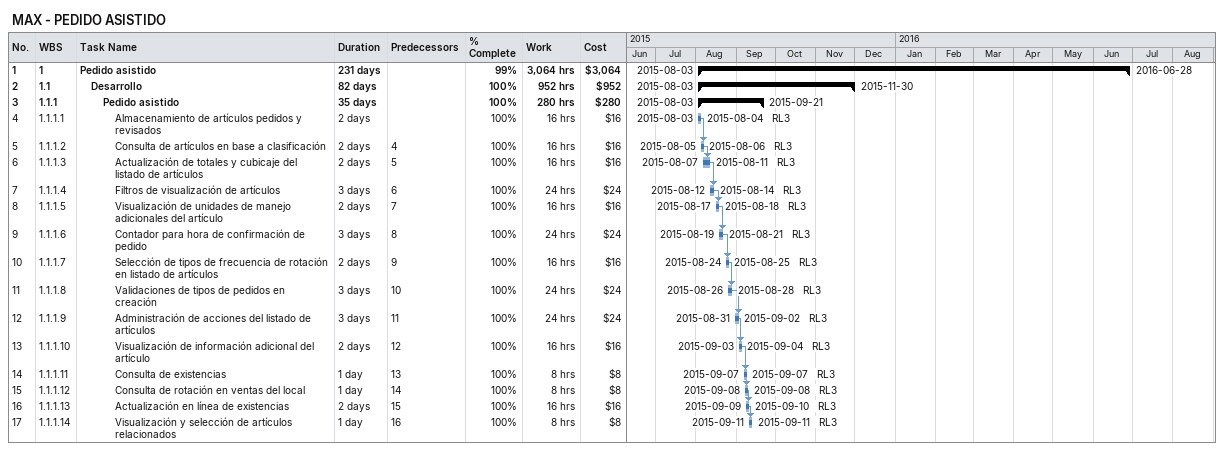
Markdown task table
MAX - PEDIDO ASISTIDO

| ID | WBS | Task | Duration | Start | Finish | Predecessors | Resources | % complete | Work (h) | Cost ($) |
|---|---|---|---|---|---|---|---|---|---|---|
| 1 | 1 | **Pedido asistido** | 231d | 2015-08-03 | 2016-06-28 |  |  | 99 | 3064 | 3064 |
| 2 | 1.1 | **Desarrollo** | 82d | 2015-08-03 | 2015-11-30 |  |  | 100 | 952 | 952 |
| 3 | 1.1.1 | **Pedido asistido** | 35d | 2015-08-03 | 2015-09-21 |  |  | 100 | 280 | 280 |
| 4 | 1.1.1.1 | Almacenamiento de artículos pedidos y revisados | 2d | 2015-08-03 | 2015-08-04 |  | RL3 | 100 | 16 | 16 |
| 5 | 1.1.1.2 | Consulta de artículos en base a clasificación | 2d | 2015-08-05 | 2015-08-06 | 4 | RL3 | 100 | 16 | 16 |
| 6 | 1.1.1.3 | Actualización de totales y cubicaje del listado de artículos | 2d | 2015-08-07 | 2015-08-11 | 5 | RL3 | 100 | 16 | 16 |
| 7 | 1.1.1.4 | Filtros de visualización de artículos | 3d | 2015-08-12 | 2015-08-14 | 6 | RL3 | 100 | 24 | 24 |
| 8 | 1.1.1.5 | Visualización de unidades de manejo adicionales del artículo | 2d | 2015-08-17 | 2015-08-18 | 7 | RL3 | 100 | 16 | 16 |
| 9 | 1.1.1.6 | Contador para hora de confirmación de pedido | 3d | 2015-08-19 | 2015-08-21 | 8 | RL3 | 100 | 24 | 24 |
| 10 | 1.1.1.7 | Selección de tipos de frecuencia de rotación en listado de artículos | 2d | 2015-08-24 | 2015-08-25 | 9 | RL3 | 100 | 16 | 16 |
| 11 | 1.1.1.8 | Validaciones de tipos de pedidos en creación | 3d | 2015-08-26 | 2015-08-28 | 10 | RL3 | 100 | 24 | 24 |
| 12 | 1.1.1.9 | Administración de acciones del listado de artículos | 3d | 2015-08-31 | 2015-09-02 | 11 | RL3 | 100 | 24 | 24 |
| 13 | 1.1.1.10 | Visualización de información adicional del artículo | 2d | 2015-09-03 | 2015-09-04 | 12 | RL3 | 100 | 16 | 16 |
| 14 | 1.1.1.11 | Consulta de existencias | 1d | 2015-09-07 | 2015-09-07 | 13 | RL3 | 100 | 8 | 8 |
| 15 | 1.1.1.12 | Consulta de rotación en ventas del local | 1d | 2015-09-08 | 2015-09-08 | 14 | RL3 | 100 | 8 | 8 |
| 16 | 1.1.1.13 | Actualización en línea de existencias | 2d | 2015-09-09 | 2015-09-10 | 15 | RL3 | 100 | 16 | 16 |
| 17 | 1.1.1.14 | Visualización y selección de artículos relacionados | 1d | 2015-09-11 | 2015-09-11 | 16 | RL3 | 100 | 8 | 8 |
